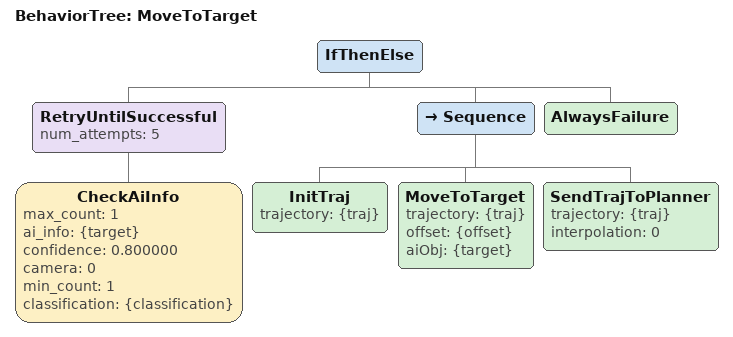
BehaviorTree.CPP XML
<?xml version="1.0" encoding="UTF-8"?>
<root BTCPP_format="4">
  <BehaviorTree ID="MoveToTarget">
    <IfThenElse>
      <RetryUntilSuccessful num_attempts="5">
        <CheckAiInfo max_count="1"
                     ai_info="{target}"
                     confidence="0.800000"
                     camera="0"
                     min_count="1"
                     classification="{classification}"/>
      </RetryUntilSuccessful>
      <Sequence>
        <InitTraj trajectory="{traj}"/>
        <MoveToTarget trajectory="{traj}"
                          offset="{offset}"
                          aiObj="{target}"/>
        <SendTrajToPlanner trajectory="{traj}"
                           interpolation="0"/>
      </Sequence>
      <AlwaysFailure/>
    </IfThenElse>
  </BehaviorTree>

</root>
